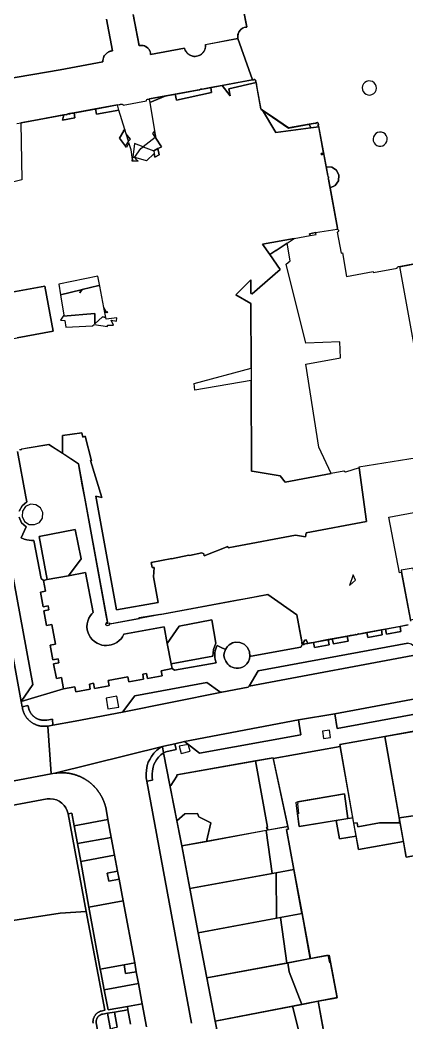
# Model space of a CAD drawing. Header units: metres. Extents: x -62 to 637, y -499 to 559.
# Drawn here: x 112.2 to 163.7, y 35.6 to 169.2 of the extents above; entities that cross this region are included whole.
import ezdxf

# ---------------------------------------------------------------- set-up
doc = ezdxf.new("R2010")
doc.units = ezdxf.units.M

msp = doc.modelspace()

# ---------------------------------------------------------------- linework, layer by layer
at = {"layer": 'building_2', "color": 1}
for points in [[(127.25, 169.91), (128.03, 165.75), (128.2, 165.78), (128.37, 165.78), (128.54, 165.75), (128.7, 165.72), (128.86, 165.66), (129.02, 165.56), (129.15, 165.47), (129.27, 165.34), (129.37, 165.22), (129.45, 165.06), (129.51, 164.91), (129.55, 164.75), (129.56, 164.56), (134.08, 165.41), (134.13, 165.22), (134.2, 165.06), (134.3, 164.91), (134.41, 164.78), (134.54, 164.66), (134.68, 164.56), (134.83, 164.47), (134.99, 164.41), (135.16, 164.34), (135.34, 164.31), (135.52, 164.31), (135.7, 164.34), (135.87, 164.38), (136.03, 164.44), (136.19, 164.53), (136.34, 164.62), (136.47, 164.75), (136.59, 164.88), (136.69, 165.03), (136.77, 165.19), (136.82, 165.34), (136.86, 165.53), (136.88, 165.69), (136.87, 165.88), (141.19, 166.69), (141.17, 166.88), (141.17, 167.03), (141.2, 167.22), (141.23, 167.38), (141.3, 167.53), (141.39, 167.69), (141.5, 167.81), (141.62, 167.94), (141.76, 168.03), (141.91, 168.12), (142.06, 168.19), (142.23, 168.22), (142.4, 168.22), (141.53, 172.56)], [(109.97, 161.25), (117.5, 162.53), (123.19, 163.59), (123.2, 163.75), (123.23, 163.94), (123.27, 164.12), (123.34, 164.28), (123.44, 164.44), (123.55, 164.56), (123.67, 164.69), (123.81, 164.81), (123.97, 164.91), (124.13, 164.97), (124.3, 165.03), (124.48, 165.06), (123.7, 169.28)], [(112.11, 111.94), (112.2, 111.91), (112.28, 111.94), (112.35, 111.97), (112.4, 112.06), (112.45, 112.03), (116.02, 112.62), (117.8, 111.47), (117.82, 113.81), (120.38, 114.19), (120.55, 113.62), (120.85, 113.72), (121.7, 110.44), (121.54, 110.47), (123.07, 105.56), (122.27, 105.72), (122.27, 105.72), (125.02, 90.62), (130.55, 91.59), (129.97, 95), (130.05, 96.25), (129.77, 96.22), (129.64, 96.91), (132.38, 97.44), (132.34, 97.38), (134.67, 97.88), (134.73, 97.84), (136.41, 98.19), (136.66, 98.06), (136.72, 97.81), (139.84, 99.03), (139.89, 98.88), (140.82, 99.03), (148.87, 100.56), (150.22, 100.34), (150.3, 100.84), (158.34, 102.38), (157.34, 109.53), (155.53, 108.94), (155.3, 109.09), (153.64, 108.78), (147.5, 107.62), (146.81, 108.47), (143.11, 109.06), (143.02, 109.06), (142.98, 121.16), (135.45, 119.84), (135.39, 120.75), (142.98, 122.78), (142.94, 131.41), (140.91, 132.56), (142.93, 134.56), (142.94, 132.75), (143.09, 132.69), (146.84, 135.94), (145.45, 137.91), (144.47, 139.31), (148.68, 140.06), (150.81, 140.44), (150.72, 140.69), (151.55, 140.84), (154.44, 141.31), (154.48, 141.44), (153.27, 147.97), (153.21, 148), (153.27, 148.09), (153.28, 148.19), (153.26, 148.28), (153.2, 148.34), (153.12, 148.41), (153.16, 148.47), (152.64, 151.28), (152.35, 151.19), (152.31, 151.38), (152.61, 151.44), (151.96, 154.94), (150.92, 154.81), (146.27, 154.19), (144.47, 157.16), (144.26, 157.31), (143.62, 160.84), (139.98, 160), (140.16, 159.06), (139.12, 160.44), (137.58, 160.16), (137.66, 159.5), (133.02, 158.5), (132.84, 159.28), (131.84, 159.09), (131.6, 159.06), (129.45, 158.16), (130.08, 154.38), (130.25, 153.41), (131.03, 152.28), (130.96, 152.22), (130.52, 152.03), (130.69, 151.22), (130.11, 150.88), (130.05, 151.38), (129.02, 150.41), (127.65, 150.78), (127.52, 150.72), (127.92, 150.34), (127.04, 150.41), (127.14, 150.53), (127.09, 150.91), (126.97, 151.88), (126.68, 152.78), (126.35, 152.19), (126.22, 152.34), (125.41, 153.44), (126.01, 154.38), (125.95, 154.47), (126.09, 154.5), (126.13, 154.59), (125.35, 157.16), (122.34, 156.62), (122.22, 157.31), (119.37, 156.78), (119.45, 156.12), (117.8, 155.84), (117.98, 156.53), (114.7, 155.91), (112.28, 155.47), (112.41, 147.88), (105.71, 146.19)], [(169.44, 137.56), (162.85, 136.31), (162.8, 136.25), (162.71, 136.31), (167.31, 111.22), (157.33, 109.59), (157.34, 109.53), (158.34, 102.38), (150.3, 100.84), (150.22, 100.34), (148.87, 100.56), (140.82, 99.03), (139.89, 98.88), (139.84, 99.03), (136.72, 97.81), (136.66, 98.06), (136.41, 98.19), (134.73, 97.84), (134.67, 97.88), (132.34, 97.38), (132.38, 97.44), (129.64, 96.91), (129.77, 96.22), (130.05, 96.25), (129.97, 95), (130.55, 91.59), (125.02, 90.62), (125.02, 90.62), (122.27, 105.72), (123.07, 105.56), (121.54, 110.47), (121.7, 110.44), (120.85, 113.72), (120.55, 113.62), (120.38, 114.19), (117.82, 113.81), (117.8, 111.47), (119.95, 110.03), (123.81, 88.94), (123.62, 88.84), (123.62, 88.78), (124.14, 88.88), (124.17, 88.72), (128.1, 89.44), (128.06, 89.56), (130.81, 90.03), (130.83, 89.97), (145.19, 92.66), (149.03, 89.94), (149.7, 86.38), (149.77, 86.34), (149.73, 86.28), (149.71, 86.22), (149.73, 86.12), (149.81, 86.03), (150.12, 86.56), (150.28, 86.59), (150.52, 86.12), (156.81, 87.28), (156.86, 87.34), (156.93, 87.31), (157.02, 87.28), (157.1, 87.31), (157.18, 87.34), (157.23, 87.44), (157.3, 87.38), (163.89, 88.59)], [(109.28, 132.59), (115.47, 133.72), (116.59, 127.72), (111.76, 126.84)], [(164.22, 89.09), (163, 95.62), (162.72, 95.53), (161.31, 102.94), (168.7, 104.34)]]:
    msp.add_lwpolyline(points, dxfattribs=at)
for points in [[(140.16, 159.06), (139.98, 160), (143.62, 160.84), (143.55, 160.88), (143.59, 161), (143.55, 161.16), (143.44, 161.22), (143.3, 161.22), (143.2, 161.12), (143.12, 161.19), (139.12, 160.44), (140.16, 159.06)], [(129.45, 158.16), (131.6, 159.06), (129.41, 158.66), (129.38, 158.59), (129.45, 158.16)], [(133.02, 158.5), (137.66, 159.5), (137.58, 160.16), (136.48, 159.94), (136.44, 159.91), (136.38, 159.94), (136.3, 159.94), (136.23, 159.94), (136.16, 159.91), (136.12, 159.84), (136.04, 159.88), (132.84, 159.28), (133.02, 158.5)], [(122.22, 157.31), (122.34, 156.62), (125.35, 157.16), (125.13, 157.84), (122.22, 157.31)], [(117.8, 155.84), (119.45, 156.12), (119.37, 156.78), (118.77, 156.69), (118.73, 156.62), (118.66, 156.66), (118.59, 156.66), (118.52, 156.66), (118.45, 156.59), (118.41, 156.56), (118.34, 156.59), (117.98, 156.53), (117.8, 155.84)], [(146.27, 154.19), (150.92, 154.81), (150.68, 155.28), (147.95, 154.78), (145.8, 156.25), (144.47, 157.16), (146.27, 154.19)], [(150.92, 154.81), (151.96, 154.94), (151.94, 155.06), (151.87, 155.09), (151.95, 155.25), (151.91, 155.41), (151.77, 155.5), (151.61, 155.47), (151.52, 155.31), (151.48, 155.41), (150.68, 155.28), (150.92, 154.81)], [(126.22, 152.34), (126.63, 152.97), (126.62, 153), (126.31, 154), (126.13, 154.59), (126.09, 154.5), (125.95, 154.47), (126.01, 154.38), (125.41, 153.44), (126.22, 152.34)], [(126.31, 154), (126.62, 153), (126.87, 153.31), (126.31, 154)], [(130.25, 153.41), (130.08, 154.38), (129.8, 154.03), (130.16, 153.53), (130.25, 153.41)], [(128.59, 152.28), (127.42, 152.72), (127.2, 150.88), (127.41, 150.84), (128.28, 152.03), (128.59, 152.28)], [(130.52, 152.03), (130.96, 152.22), (131.03, 152.28), (130.25, 153.41), (130.16, 153.53), (128.59, 152.28), (130.01, 151.75), (130.52, 152.03)], [(130.11, 150.88), (130.69, 151.22), (130.52, 152.03), (130.01, 151.75), (130.05, 151.38), (130.11, 150.88)], [(152.61, 151.44), (152.31, 151.38), (152.35, 151.19), (152.64, 151.28), (152.61, 151.44)], [(127.04, 150.41), (127.92, 150.34), (127.52, 150.72), (127.65, 150.78), (127.41, 150.84), (127.2, 150.88), (127.09, 150.91), (127.14, 150.53), (127.04, 150.41)], [(150.81, 140.44), (151.62, 140.59), (151.55, 140.84), (150.72, 140.69), (150.81, 140.44)], [(151.97, 112.25), (150.24, 123.34), (154.88, 124.16), (154.77, 126.28), (150.23, 126.12), (147.65, 136.62), (148.16, 137.09), (147.75, 139.44), (146.3, 138.47), (146.27, 138.44), (145.45, 137.91), (146.84, 135.94), (143.09, 132.69), (142.94, 132.75), (142.93, 134.56), (140.91, 132.56), (142.94, 131.41), (142.98, 122.78), (142.98, 121.16), (143.02, 109.06), (143.11, 109.06), (146.81, 108.47), (147.5, 107.62), (153.64, 108.78), (151.97, 112.25)], [(147.75, 139.44), (148.68, 140.06), (144.47, 139.31), (145.45, 137.91), (146.27, 138.44), (146.3, 138.47), (147.75, 139.44)], [(120.13, 132.81), (120.45, 133.25), (122.65, 133.78), (122.8, 133.72), (122.55, 135.03), (117.34, 133.97), (117.56, 132.56), (120.31, 133.22), (120.13, 132.81)], [(122.15, 130.09), (122.13, 128.69), (123.15, 129.62), (123.6, 129.53), (123.47, 130.22), (123.35, 130.88), (122.8, 133.72), (122.65, 133.78), (120.45, 133.25), (120.13, 132.81), (120.31, 133.22), (117.56, 132.56), (118.02, 129.84), (117.9, 129.72), (122.15, 130.09)], [(123.83, 128.34), (123.8, 128.5), (124.64, 128.53), (124.3, 129.16), (125.01, 129.03), (125.05, 129.5), (123.65, 129.31), (123.6, 129.53), (123.15, 129.62), (122.13, 128.69), (122.15, 130.09), (117.9, 129.72), (117.54, 129.19), (118.13, 129.12), (118.27, 128.25), (121.8, 128.41), (122.02, 128.59), (123.83, 128.34)], [(123.69, 130.25), (123.35, 130.88), (123.47, 130.22), (123.69, 130.25)], [(123.88, 130.28), (123.69, 130.25), (123.77, 130.16), (123.88, 130.28)], [(156.56, 95.25), (156.05, 93.84), (156.89, 94.56), (156.56, 95.25)], [(150.52, 86.12), (150.28, 86.59), (150.12, 86.56), (149.81, 86.03), (149.88, 86), (149.96, 86), (150.03, 86), (150.09, 86.06), (150.14, 86.12), (150.2, 86.06), (150.52, 86.12)], [(157.17, 61.72), (160.07, 62.22), (162.73, 62.22), (162.74, 62.66), (160.77, 73.72), (154.76, 72.66), (156.62, 62.19), (157.09, 62.22), (157.17, 61.72)], [(168.32, 63.69), (168.58, 63.72), (166.6, 74.78), (160.77, 73.72), (162.7, 62.91), (168.22, 63.69), (168.2, 63.81), (168.32, 63.69)], [(145.2, 61.34), (145.22, 61.28), (147.85, 61.75), (145.88, 70.88), (143.54, 70.47), (145.14, 61.66), (144.99, 61.62), (145.2, 61.34)], [(145.22, 61.28), (145.2, 61.34), (144.99, 61.62), (145.14, 61.66), (143.54, 70.47), (133.08, 68.62), (133.08, 68.47), (132.27, 67.19), (132.12, 67.25), (133.07, 62.5), (134.11, 63.44), (135.83, 63.47), (136, 63.03), (137.6, 62.22), (137.02, 59.75), (145.22, 61.28)], [(149.12, 65.03), (149.17, 64.81), (149.12, 64.81), (149.26, 63.44), (149.16, 63.44), (149.35, 61.75), (155.83, 62.81), (155.42, 66.09), (149.12, 65.03)], [(136, 63.03), (135.83, 63.47), (134.11, 63.44), (133.07, 62.5), (133.74, 59.16), (137.02, 59.75), (137.6, 62.22), (136, 63.03)], [(156.5, 62.91), (154.28, 62.56), (154.72, 60.09), (156.94, 60.44), (156.5, 62.91)], [(169.48, 58.69), (168.58, 63.72), (168.32, 63.69), (168.2, 63.81), (168.22, 63.69), (162.7, 62.91), (163.64, 57.66), (169.48, 58.69)], [(145.78, 55.5), (148.65, 56.03), (147.67, 61.34), (147.93, 61.38), (147.85, 61.75), (144.98, 61.22), (145.78, 55.5)], [(160.07, 62.22), (157.17, 61.72), (157.09, 62.22), (156.62, 62.19), (157.26, 58.66), (163.27, 59.75), (162.74, 62.66), (162.73, 62.22), (160.07, 62.22)], [(134.81, 53.47), (145.78, 55.5), (144.98, 61.22), (133.74, 59.16), (134.81, 53.47)], [(135.91, 47.59), (146.34, 49.53), (146.31, 55.59), (134.81, 53.47), (135.91, 47.59)], [(146.34, 49.53), (149.73, 50.16), (148.65, 56.03), (146.31, 55.59), (146.34, 49.53)], [(147.7, 43.56), (146.88, 49.62), (135.91, 47.59), (137.04, 41.59), (147.7, 43.56)], [(147.7, 43.56), (150.84, 44.16), (149.74, 50.16), (146.88, 49.62), (147.7, 43.56)], [(153.24, 44.59), (147.84, 43.59), (148.04, 42.38), (149.7, 38.06), (151.89, 38.5), (154.41, 38.94), (153.55, 43.59), (153.45, 43.59), (153.24, 44.59)], [(148.04, 42.38), (147.84, 43.59), (137.04, 41.59), (138.16, 35.81), (149.7, 38.06), (148.04, 42.38)], [(149.92, 32), (148.48, 37.81), (138.16, 35.81), (139.31, 29.94), (149.92, 32)], [(151.89, 38.5), (148.48, 37.81), (149.92, 32), (152.98, 32.59), (151.89, 38.5)]]:
    msp.add_lwpolyline(points, close=True, dxfattribs=at)
at = {"layer": 'road_0', "color": 8}
for points in [[(141.53, 172.57), (142.4, 168.23), (142.09, 168.18), (141.8, 168.05), (141.55, 167.86), (141.35, 167.61), (141.22, 167.33), (141.17, 167.02), (141.19, 166.7), (143.12, 161.18), (143.19, 161.14), (143.3, 161.22), (143.44, 161.23), (143.55, 161.15), (143.59, 161.02), (143.55, 160.88), (143.62, 160.84), (143.73, 160.18), (144.25, 157.3), (145.8, 156.23), (147.95, 154.77), (151.48, 155.42), (151.51, 155.33), (151.61, 155.46), (151.77, 155.49), (151.91, 155.4), (151.95, 155.24), (151.87, 155.1), (151.93, 155.07), (152.95, 149.6), (153.7, 149.56), (154.32, 149.15), (154.65, 148.48), (154.59, 147.74), (154.16, 147.13), (153.48, 146.82), (154.48, 141.42), (154.48, 141.39), (154.44, 141.32), (154.53, 141.26), (154.59, 141.16), (154.59, 141.05), (154.54, 140.96), (154.44, 140.89), (154.96, 138.12), (155.13, 138.16), (155.65, 135.01), (159.24, 135.66), (159.27, 135.52), (162.42, 136.1), (162.43, 136.21), (162.5, 136.29), (162.6, 136.34), (162.71, 136.33), (162.8, 136.26), (162.85, 136.32), (162.94, 136.34), (168.3, 137.34)], [(111.72, 155.38), (112.32, 155.48), (114.69, 155.91), (118.33, 156.59), (118.4, 156.55), (118.45, 156.61), (118.52, 156.65), (118.59, 156.66), (118.66, 156.65), (118.73, 156.61), (118.78, 156.68), (118.92, 156.71), (119.25, 156.77), (122.82, 157.42), (125.39, 157.9), (125.48, 157.85), (125.55, 157.93), (125.65, 157.96), (125.76, 157.95), (125.85, 157.89), (125.9, 157.8), (129, 158.39), (129.02, 158.49), (129.08, 158.57), (129.17, 158.62), (129.28, 158.62), (129.37, 158.57), (129.41, 158.65), (132.93, 159.3), (136.04, 159.88), (136.12, 159.84), (136.17, 159.89), (136.23, 159.93), (136.3, 159.94), (136.37, 159.93), (136.44, 159.89), (136.48, 159.95), (138.62, 160.35), (141.92, 160.96), (143.12, 161.18), (141.19, 166.7), (136.87, 165.87), (136.88, 165.79), (136.88, 165.74), (136.88, 165.66), (136.87, 165.6), (136.86, 165.53), (136.85, 165.47), (136.84, 165.39), (136.82, 165.34), (136.8, 165.27), (136.78, 165.22), (136.75, 165.14), (136.73, 165.09), (136.69, 165.02), (136.66, 164.98), (136.62, 164.91), (136.59, 164.87), (136.54, 164.81), (136.5, 164.77), (136.44, 164.71), (136.4, 164.67), (136.34, 164.62), (136.3, 164.59), (136.24, 164.54), (136.19, 164.52), (136.12, 164.48), (136.07, 164.45), (136, 164.42), (135.95, 164.4), (135.88, 164.38), (135.82, 164.36), (135.76, 164.34), (135.69, 164.33), (135.63, 164.32), (135.56, 164.32), (135.48, 164.31), (135.43, 164.31), (135.35, 164.32), (135.3, 164.32), (135.22, 164.33), (135.16, 164.34), (135.09, 164.36), (135.04, 164.38), (134.96, 164.4), (134.91, 164.42), (134.84, 164.46), (134.79, 164.48), (134.72, 164.52), (134.68, 164.55), (134.61, 164.59), (134.57, 164.63), (134.51, 164.68), (134.47, 164.72), (134.41, 164.77), (134.38, 164.81), (134.33, 164.87), (134.3, 164.92), (134.25, 164.98), (134.23, 165.03), (134.19, 165.1), (134.17, 165.15), (134.13, 165.22), (134.12, 165.27), (134.09, 165.35), (134.08, 165.4), (129.56, 164.57), (129.56, 164.64), (129.55, 164.71), (129.54, 164.78), (129.53, 164.84), (129.51, 164.91), (129.49, 164.98), (129.46, 165.04), (129.43, 165.1), (129.4, 165.17), (129.36, 165.22), (129.32, 165.28), (129.28, 165.34), (129.24, 165.39), (129.19, 165.44), (129.13, 165.48), (129.08, 165.53), (129.02, 165.57), (128.97, 165.61), (128.91, 165.64), (128.84, 165.67), (128.78, 165.7), (128.71, 165.72), (128.65, 165.74), (128.58, 165.76), (128.51, 165.77), (128.44, 165.78), (128.37, 165.78), (128.3, 165.78), (128.24, 165.78), (128.17, 165.77), (128.1, 165.76), (128.03, 165.74), (127.25, 169.9)], [(123.7, 169.28), (124.48, 165.07), (124.41, 165.06), (124.35, 165.05), (124.28, 165.03), (124.22, 165.01), (124.15, 164.99), (124.09, 164.97), (124.03, 164.94), (123.97, 164.91), (123.91, 164.88), (123.85, 164.84), (123.79, 164.8), (123.74, 164.76), (123.69, 164.72), (123.64, 164.67), (123.59, 164.62), (123.54, 164.57), (123.5, 164.52), (123.46, 164.47), (123.42, 164.41), (123.39, 164.35), (123.35, 164.3), (123.32, 164.23), (123.3, 164.17), (123.27, 164.11), (123.25, 164.05), (123.23, 163.98), (123.22, 163.92), (123.2, 163.85), (123.2, 163.78), (123.19, 163.72), (123.18, 163.65), (123.18, 163.58), (117.5, 162.52), (109.97, 161.25)], [(106.26, 121.75), (113.87, 80.65), (112.32, 78.41), (117.96, 80.08), (117.69, 81.57), (117.01, 81.45), (116.64, 83.39), (117.33, 83.53), (117.23, 84.06), (116.54, 83.93), (116.19, 85.88), (116.87, 86.02), (116.38, 88.65), (115.69, 88.53), (115.32, 90.46), (116.02, 90.61), (115.92, 91.12), (115.23, 91), (114.88, 92.95), (115.57, 93.09), (115.3, 94.53), (114.98, 94.77), (114.02, 99.85), (113.69, 99.84), (113.4, 99.86), (113.05, 99.91), (112.7, 100.02), (112.32, 100.17), (112.99, 101.65), (112.96, 101.67), (112.35, 102.2), (112.03, 102.95)], [(112.03, 102.95), (112.35, 102.2), (112.96, 101.67), (112.99, 101.65), (112.32, 100.17), (112.7, 100.02), (113.05, 99.91), (113.4, 99.86), (113.69, 99.84), (114.02, 99.85), (114.98, 94.77), (115.3, 94.53), (115.79, 94.62), (114.73, 100.37), (119.5, 101.29), (120.29, 97.39), (118.64, 95.15), (120.9, 95.56), (121.89, 90.26), (121.71, 90.08), (121.54, 89.84), (121.32, 89.48), (121.18, 89.09), (121.1, 88.74), (121.08, 88.35), (121.12, 87.96), (121.23, 87.54), (121.36, 87.23), (121.56, 86.9), (121.79, 86.64), (122.08, 86.37), (122.45, 86.15), (122.74, 86.02), (123.08, 85.91), (123.38, 85.86), (123.7, 85.85), (124.04, 85.88), (124.32, 85.94), (124.69, 86.06), (125.07, 86.26), (125.38, 86.5), (125.62, 86.75), (125.81, 87), (126, 87.36), (131.37, 88.35), (131.79, 86.13), (133.37, 88.43), (137.73, 89.25), (138.26, 86.18), (137.96, 85.34), (137.86, 84.41), (132.31, 83.4), (132.43, 82.77), (132.76, 82.56), (138.28, 83.56), (138.17, 83.99), (138.13, 84.25), (138.11, 84.59), (138.13, 84.87), (138.18, 85.14), (138.24, 85.4), (138.34, 85.68), (138.42, 85.83), (138.87, 85.62), (139.54, 85.3), (139.76, 85.66), (140.01, 85.92), (140.25, 86.08), (140.48, 86.2), (140.82, 86.29), (141.44, 86.26), (142.01, 86.01), (142.46, 85.59), (142.73, 85.03), (142.8, 84.42), (142.95, 84.43), (149.57, 85.65), (149.82, 86.02), (149.76, 86.07), (149.72, 86.14), (149.71, 86.22), (149.73, 86.29), (149.77, 86.36), (149.7, 86.39), (149.57, 87.05), (149.03, 89.93), (145.19, 92.65), (142.45, 92.13), (140.66, 91.8), (125.03, 88.88), (124.07, 88.7), (123.97, 88.51), (123.76, 88.47), (123.6, 88.62), (123.63, 88.83), (123.81, 88.94), (123.65, 89.83), (120.78, 105.49), (120.46, 107.24), (119.95, 110.04), (116.02, 112.63), (113.1, 112.13), (112.46, 112.02), (112.4, 112.06), (112.35, 111.98), (112.28, 111.93), (112.19, 111.91), (112.11, 111.93)], [(112.05, 103.76), (112.43, 104.47), (113.07, 104.97), (112.94, 105.66), (111.83, 111.67)], [(111.83, 111.67), (112.94, 105.66), (113.07, 104.97), (112.43, 104.47), (112.05, 103.76)], [(110.43, 67.63), (116.33, 68.74), (115.85, 75.13), (115.77, 75.12), (115.71, 75.11), (115.62, 75.1), (115.56, 75.1), (115.49, 75.09), (115.41, 75.09), (115.32, 75.09), (115.26, 75.09), (115.19, 75.1), (115.12, 75.1), (115.04, 75.11), (114.97, 75.12), (114.9, 75.13), (114.82, 75.14), (114.74, 75.16), (114.68, 75.17), (114.61, 75.19), (114.54, 75.21), (114.45, 75.24), (114.39, 75.26), (114.31, 75.29), (114.26, 75.31), (114.19, 75.34), (114.12, 75.37), (114.05, 75.4), (113.99, 75.43), (113.91, 75.48), (113.86, 75.51), (113.8, 75.55), (113.73, 75.59), (113.66, 75.64), (113.61, 75.67), (113.54, 75.73), (113.5, 75.77), (113.43, 75.82), (113.38, 75.86), (113.32, 75.92), (113.28, 75.97), (113.22, 76.03), (113.18, 76.07), (113.12, 76.14), (113.08, 76.19), (113.04, 76.25), (112.99, 76.3), (112.94, 76.38), (112.91, 76.43), (112.87, 76.49), (112.83, 76.55), (112.8, 76.62), (112.76, 76.68), (112.73, 76.75), (112.7, 76.82), (112.67, 76.89), (112.64, 76.96), (112.61, 77.04), (112.59, 77.09), (112.57, 77.16), (112.55, 77.24), (112.53, 77.31), (112.51, 77.38), (112.49, 77.47), (112.48, 77.53), (112.47, 77.6), (112.46, 77.67), (112.32, 78.41), (108.59, 98.66)], [(163.89, 88.6), (162.81, 88.4), (162.93, 87.71), (160.99, 87.36), (160.86, 88.04), (160.32, 87.94), (160.44, 87.26), (158.51, 86.9), (158.37, 87.58), (157.94, 87.5), (157.3, 87.38), (157.23, 87.42), (157.18, 87.35), (157.1, 87.3), (157.02, 87.29), (156.93, 87.31), (156.86, 87.36), (156.81, 87.29), (156.16, 87.17), (155.75, 87.1), (155.87, 86.42), (153.93, 86.06), (153.78, 86.73), (153.23, 86.63), (153.36, 85.96), (151.41, 85.59), (151.28, 86.27), (150.9, 86.2), (150.2, 86.07), (150.14, 86.11), (150.09, 86.05), (150.03, 86.01), (149.96, 85.99), (149.88, 85.99), (149.82, 86.02), (149.57, 85.65), (142.95, 84.43), (142.8, 84.42), (142.74, 84.06), (142.6, 83.72), (142.39, 83.41), (142.12, 83.16), (141.8, 82.97), (141.54, 82.87), (141.26, 82.82), (140.98, 82.82), (140.7, 82.86), (140.44, 82.95), (140.22, 83.06), (140.02, 83.2), (139.85, 83.37), (139.7, 83.55), (139.57, 83.76), (139.42, 84.13), (139.33, 84.53), (139.38, 84.84), (139.48, 85.2), (139.54, 85.3), (138.87, 85.62), (138.42, 85.83), (138.34, 85.68), (138.24, 85.4), (138.18, 85.14), (138.13, 84.87), (138.11, 84.59), (138.13, 84.25), (138.17, 83.99), (138.28, 83.56), (132.76, 82.56), (132.43, 82.77), (130.99, 82.5), (131.12, 81.81), (129.16, 81.46), (129.03, 82.14), (128.51, 82.05), (128.63, 81.36), (126.68, 81), (126.55, 81.69), (123.9, 81.18), (124.02, 80.5), (122.08, 80.13), (121.94, 80.82), (121.41, 80.72), (121.53, 80.03), (119.58, 79.67), (119.45, 80.36), (117.96, 80.08), (112.32, 78.41), (112.46, 77.67), (113.22, 77.86), (113.27, 77.65), (113.28, 77.62), (113.29, 77.55), (113.3, 77.5), (113.32, 77.45), (113.33, 77.4), (113.35, 77.34), (113.36, 77.31), (113.39, 77.24), (113.41, 77.19), (113.43, 77.14), (113.45, 77.1), (113.47, 77.05), (113.5, 77), (113.53, 76.95), (113.55, 76.91), (113.58, 76.86), (113.6, 76.83), (113.64, 76.77), (113.68, 76.73), (113.71, 76.68), (113.73, 76.66), (113.78, 76.6), (113.81, 76.57), (113.85, 76.53), (113.88, 76.5), (113.93, 76.45), (113.95, 76.43), (114.01, 76.38), (114.04, 76.35), (114.09, 76.31), (114.13, 76.29), (114.18, 76.25), (114.22, 76.22), (114.27, 76.19), (114.31, 76.17), (114.36, 76.14), (114.42, 76.11), (114.46, 76.09), (114.51, 76.07), (114.56, 76.05), (114.6, 76.03), (114.66, 76.01), (114.7, 76), (114.76, 75.98), (114.81, 75.96), (114.86, 75.95), (114.9, 75.94), (114.97, 75.93), (115.03, 75.92), (115.08, 75.91), (115.13, 75.9), (115.18, 75.9), (115.24, 75.9), (115.29, 75.89), (115.33, 75.89), (115.4, 75.89), (115.46, 75.89), (115.51, 75.9), (115.55, 75.9), (115.62, 75.91), (115.66, 75.91), (115.72, 75.92), (116.5, 76.05), (116.52, 75.25), (119.5, 75.78), (125.83, 76.98), (127.44, 79.16), (137.07, 80.93), (138.79, 79.66), (139.04, 79.63), (142.56, 80.29), (142.71, 80.44), (143.91, 82.5), (163.82, 86.17)], [(165.93, 84.79), (142.71, 80.44), (142.56, 80.29), (139.04, 79.63), (125.83, 76.98), (119.5, 75.78), (116.52, 75.25), (115.85, 75.13), (116.33, 68.74), (116.79, 68.83), (131.33, 72.45), (132.79, 72.76), (134.1, 73.06), (149.25, 75.95), (154.11, 76.76), (175.76, 80.79)], [(174.15, 78.43), (154.44, 74.81), (154.11, 76.76), (149.25, 75.95), (149.6, 73.96), (136.1, 71.5), (134.1, 73.06), (132.79, 72.76), (132.95, 71.98), (131.58, 71.69), (131.28, 71.55), (132.12, 67.24), (132.27, 67.19), (133.08, 68.46), (133.08, 68.61), (145.88, 70.89), (145.9, 70.79), (154.81, 72.39), (154.76, 72.65), (160.76, 73.72), (166.6, 74.77)], [(135.01, 35.57), (129.04, 67.77), (129.04, 67.77), (128.98, 68.24), (128.95, 68.74), (129, 69.26), (129.11, 69.85), (129.26, 70.32), (129.44, 70.67), (129.66, 71.07), (130, 71.5), (130.41, 71.92), (130.81, 72.22), (131.13, 72.36), (131.33, 72.45), (116.79, 68.83), (116.84, 68.84), (116.89, 68.85), (116.94, 68.85), (117, 68.86), (117.05, 68.87), (117.18, 68.88), (117.31, 68.89), (117.45, 68.9), (117.58, 68.9), (117.63, 68.91), (117.69, 68.91), (117.74, 68.91), (117.79, 68.91), (117.85, 68.9), (117.98, 68.9), (118.11, 68.89), (118.16, 68.89), (118.22, 68.88), (118.27, 68.88), (118.32, 68.88), (118.38, 68.87), (118.43, 68.86), (118.48, 68.86), (118.54, 68.85), (118.59, 68.84), (118.64, 68.83), (118.69, 68.83), (118.75, 68.82), (118.8, 68.81), (118.85, 68.8), (118.9, 68.79), (118.96, 68.78), (119.01, 68.77), (119.06, 68.75), (119.11, 68.74), (119.16, 68.73), (119.21, 68.72), (119.26, 68.7), (119.32, 68.69), (119.37, 68.67), (119.42, 68.66), (119.47, 68.65), (119.52, 68.63), (119.57, 68.61), (119.62, 68.6), (119.67, 68.58), (119.72, 68.56), (119.77, 68.54), (119.82, 68.53), (119.87, 68.51), (119.92, 68.49), (119.97, 68.47), (120.02, 68.45), (120.07, 68.43), (120.12, 68.41), (120.17, 68.39), (120.22, 68.36), (120.26, 68.34), (120.31, 68.32), (120.36, 68.3), (120.41, 68.27), (120.46, 68.25), (120.5, 68.22), (120.55, 68.2), (120.6, 68.17), (120.64, 68.15), (120.69, 68.12), (120.74, 68.1), (120.78, 68.07), (120.83, 68.04), (120.87, 68.01), (120.92, 67.98), (120.97, 67.95), (121.02, 67.92), (121.07, 67.89), (121.12, 67.85), (121.17, 67.82), (121.22, 67.79), (121.26, 67.75), (121.31, 67.72), (121.36, 67.68), (121.41, 67.65), (121.45, 67.61), (121.5, 67.57), (121.54, 67.53), (121.59, 67.5), (121.63, 67.46), (121.68, 67.42), (121.72, 67.38), (121.77, 67.34), (121.81, 67.3), (121.85, 67.26), (121.9, 67.22), (121.94, 67.18), (121.98, 67.14), (122.02, 67.1), (122.06, 67.05), (122.1, 67.01), (122.15, 66.97), (122.18, 66.93), (122.22, 66.88), (122.26, 66.84), (122.3, 66.79), (122.34, 66.75), (122.38, 66.7), (122.41, 66.66), (122.45, 66.61), (122.49, 66.56), (122.52, 66.52), (122.56, 66.47), (122.59, 66.42), (122.63, 66.38), (122.66, 66.33), (122.7, 66.28), (122.73, 66.23), (122.76, 66.18), (122.79, 66.13), (122.82, 66.08), (122.86, 66.03), (122.89, 65.98), (122.92, 65.93), (122.95, 65.88), (122.98, 65.83), (123, 65.78), (123.03, 65.72), (123.06, 65.67), (123.09, 65.62), (123.11, 65.57), (123.14, 65.51), (123.16, 65.46), (123.19, 65.41), (123.21, 65.35), (123.24, 65.3), (123.26, 65.25), (123.29, 65.19), (123.31, 65.14), (123.33, 65.08), (123.35, 65.03), (123.37, 64.97), (123.39, 64.92), (123.41, 64.86), (123.43, 64.81), (123.45, 64.75), (123.47, 64.69), (123.49, 64.64), (123.5, 64.58), (123.52, 64.52), (123.53, 64.47), (123.55, 64.41), (123.56, 64.35), (123.58, 64.3), (123.87, 62.69), (124.32, 60.3), (124.76, 57.91), (125.16, 55.79), (125.37, 54.73), (125.9, 51.84), (127.45, 43.57), (127.66, 42.41), (127.95, 40.82), (128.45, 38.11), (129, 35.06)], [(139.31, 29.92), (138.17, 35.81), (137.04, 41.6), (135.91, 47.6), (134.81, 53.48), (133.74, 59.15), (132.12, 67.24), (131.28, 71.55), (131.22, 71.53), (130.94, 71.31), (130.6, 70.97), (130.33, 70.63), (130.15, 70.3), (130.01, 70.01), (129.89, 69.65), (129.8, 69.15), (129.75, 68.73), (129.78, 68.32), (129.83, 67.92), (129.04, 67.77), (135.01, 35.57)], [(108.15, 64.01), (115.77, 65.42), (116.19, 65.45), (116.61, 65.4), (117.01, 65.28), (117.39, 65.1), (117.74, 64.86), (118.04, 64.56), (118.28, 64.22), (118.46, 63.84), (118.58, 63.43), (119.07, 63.52), (119.38, 61.85), (123.87, 62.69), (123.58, 64.3), (123.56, 64.35), (123.55, 64.41), (123.53, 64.47), (123.52, 64.52), (123.5, 64.58), (123.49, 64.64), (123.47, 64.69), (123.45, 64.75), (123.43, 64.81), (123.41, 64.86), (123.39, 64.92), (123.37, 64.97), (123.35, 65.03), (123.33, 65.08), (123.31, 65.14), (123.29, 65.19), (123.26, 65.25), (123.24, 65.3), (123.21, 65.35), (123.19, 65.41), (123.16, 65.46), (123.14, 65.51), (123.11, 65.57), (123.09, 65.62), (123.06, 65.67), (123.03, 65.72), (123, 65.78), (122.98, 65.83), (122.95, 65.88), (122.92, 65.93), (122.89, 65.98), (122.86, 66.03), (122.82, 66.08), (122.79, 66.13), (122.76, 66.18), (122.73, 66.23), (122.7, 66.28), (122.66, 66.33), (122.63, 66.38), (122.59, 66.42), (122.56, 66.47), (122.52, 66.52), (122.49, 66.56), (122.45, 66.61), (122.41, 66.66), (122.38, 66.7), (122.34, 66.75), (122.3, 66.79), (122.26, 66.84), (122.22, 66.88), (122.18, 66.93), (122.15, 66.97), (122.1, 67.01), (122.06, 67.05), (122.02, 67.1), (121.98, 67.14), (121.94, 67.18), (121.9, 67.22), (121.85, 67.26), (121.81, 67.3), (121.77, 67.34), (121.72, 67.38), (121.68, 67.42), (121.63, 67.46), (121.59, 67.5), (121.54, 67.53), (121.5, 67.57), (121.45, 67.61), (121.41, 67.65), (121.36, 67.68), (121.31, 67.72), (121.26, 67.75), (121.22, 67.79), (121.17, 67.82), (121.12, 67.85), (121.07, 67.89), (121.02, 67.92), (120.97, 67.95), (120.92, 67.98), (120.87, 68.01), (120.83, 68.04), (120.78, 68.07), (120.74, 68.1), (120.69, 68.12), (120.64, 68.15), (120.6, 68.17), (120.55, 68.2), (120.5, 68.22), (120.46, 68.25), (120.41, 68.27), (120.36, 68.3), (120.31, 68.32), (120.26, 68.34), (120.22, 68.36), (120.17, 68.39), (120.12, 68.41), (120.07, 68.43), (120.02, 68.45), (119.97, 68.47), (119.92, 68.49), (119.87, 68.51), (119.82, 68.53), (119.77, 68.54), (119.72, 68.56), (119.67, 68.58), (119.62, 68.6), (119.57, 68.61), (119.52, 68.63), (119.47, 68.65), (119.42, 68.66), (119.37, 68.67), (119.32, 68.69), (119.26, 68.7), (119.21, 68.72), (119.16, 68.73), (119.11, 68.74), (119.06, 68.75), (119.01, 68.77), (118.96, 68.78), (118.9, 68.79), (118.85, 68.8), (118.8, 68.81), (118.75, 68.82), (118.69, 68.83), (118.64, 68.83), (118.59, 68.84), (118.54, 68.85), (118.48, 68.86), (118.43, 68.86), (118.38, 68.87), (118.32, 68.88), (118.27, 68.88), (118.22, 68.88), (118.16, 68.89), (118.11, 68.89), (117.98, 68.9), (117.85, 68.9), (117.79, 68.91), (117.74, 68.91), (117.69, 68.91), (117.63, 68.91), (117.58, 68.9), (117.45, 68.9), (117.31, 68.89), (117.18, 68.88), (117.05, 68.87), (117, 68.86), (116.94, 68.85), (116.89, 68.85), (116.84, 68.84), (116.79, 68.83), (116.79, 68.83), (116.33, 68.74), (110.43, 67.63)], [(129, 35.06), (128.45, 38.11), (126.47, 37.75), (126.54, 37.32), (126.89, 35.42)], [(124.23, 34.7), (123.84, 36.88), (123.18, 36.77), (123.13, 36.76), (123.09, 36.75), (123.04, 36.73), (123, 36.72), (122.95, 36.7), (122.91, 36.68), (122.87, 36.66), (122.82, 36.63), (122.78, 36.61), (122.74, 36.58), (122.71, 36.55), (122.67, 36.52), (122.63, 36.49), (122.6, 36.45), (122.57, 36.42), (122.54, 36.38), (122.51, 36.34), (122.48, 36.3), (122.45, 36.25), (122.43, 36.21), (122.4, 36.16), (122.38, 36.11), (122.37, 36.06), (122.35, 36.01), (122.34, 35.96), (122.33, 35.91), (122.32, 35.86), (122.31, 35.8), (122.31, 35.75), (122.31, 35.7), (122.31, 35.65), (122.32, 35.6), (126.75, 11.93)], [(126.89, 35.42), (126.54, 37.32), (124.73, 37.02), (125.11, 35.03)]]:
    msp.add_lwpolyline(points, dxfattribs=at)
for points in [[(109.28, 132.58), (109.35, 132.13), (107.74, 131.84), (108.7, 126.73), (110.29, 127.02), (110.4, 126.57), (111.76, 126.84), (116.59, 127.72), (115.47, 133.72), (110.57, 132.81), (109.28, 132.58)], [(104.36, 121.54), (108.23, 100.62), (108.59, 98.66), (112.32, 78.41), (113.87, 80.65), (106.26, 121.75), (104.71, 121.46), (104.67, 121.46), (104.6, 121.46), (104.54, 121.46), (104.49, 121.47), (104.45, 121.49), (104.4, 121.51), (104.36, 121.54)], [(114.09, 101.95), (114.75, 102.23), (115.15, 102.83), (115.2, 103.55), (114.88, 104.2), (114.28, 104.6), (113.57, 104.66), (112.91, 104.35), (112.5, 103.75), (112.44, 103.03), (112.76, 102.38), (113.37, 101.98), (114.09, 101.95)], [(165.93, 84.79), (164.3, 86.01), (163.82, 86.17), (143.91, 82.5), (142.71, 80.44), (165.93, 84.79)], [(139.04, 79.63), (138.79, 79.66), (137.07, 80.93), (127.44, 79.16), (125.83, 76.98), (139.04, 79.63)], [(174.15, 78.43), (175.76, 80.79), (154.11, 76.76), (154.44, 74.81), (174.15, 78.43)], [(112.46, 77.67), (112.47, 77.6), (112.48, 77.53), (112.49, 77.47), (112.51, 77.38), (112.53, 77.31), (112.55, 77.24), (112.57, 77.16), (112.59, 77.09), (112.61, 77.04), (112.64, 76.96), (112.67, 76.89), (112.7, 76.82), (112.73, 76.75), (112.76, 76.68), (112.8, 76.62), (112.83, 76.55), (112.87, 76.49), (112.91, 76.43), (112.94, 76.38), (112.99, 76.3), (113.04, 76.25), (113.08, 76.19), (113.12, 76.14), (113.18, 76.07), (113.22, 76.03), (113.28, 75.97), (113.32, 75.92), (113.38, 75.86), (113.43, 75.82), (113.5, 75.77), (113.54, 75.73), (113.61, 75.67), (113.66, 75.64), (113.73, 75.59), (113.8, 75.55), (113.86, 75.51), (113.91, 75.48), (113.99, 75.43), (114.05, 75.4), (114.12, 75.37), (114.19, 75.34), (114.26, 75.31), (114.31, 75.29), (114.39, 75.26), (114.45, 75.24), (114.54, 75.21), (114.61, 75.19), (114.68, 75.17), (114.74, 75.16), (114.82, 75.14), (114.9, 75.13), (114.97, 75.12), (115.04, 75.11), (115.12, 75.1), (115.19, 75.1), (115.26, 75.09), (115.32, 75.09), (115.41, 75.09), (115.49, 75.09), (115.56, 75.1), (115.62, 75.1), (115.71, 75.11), (115.77, 75.12), (115.85, 75.13), (116.52, 75.25), (116.5, 76.05), (115.72, 75.92), (115.66, 75.91), (115.62, 75.91), (115.55, 75.9), (115.51, 75.9), (115.46, 75.89), (115.4, 75.89), (115.33, 75.89), (115.29, 75.89), (115.24, 75.9), (115.18, 75.9), (115.13, 75.9), (115.08, 75.91), (115.03, 75.92), (114.97, 75.93), (114.9, 75.94), (114.86, 75.95), (114.81, 75.96), (114.76, 75.98), (114.7, 76), (114.66, 76.01), (114.6, 76.03), (114.56, 76.05), (114.51, 76.07), (114.46, 76.09), (114.42, 76.11), (114.36, 76.14), (114.31, 76.17), (114.27, 76.19), (114.22, 76.22), (114.18, 76.25), (114.13, 76.29), (114.09, 76.31), (114.04, 76.35), (114.01, 76.38), (113.95, 76.43), (113.93, 76.45), (113.88, 76.5), (113.85, 76.53), (113.81, 76.57), (113.78, 76.6), (113.73, 76.66), (113.71, 76.68), (113.68, 76.73), (113.64, 76.77), (113.6, 76.83), (113.58, 76.86), (113.55, 76.91), (113.53, 76.95), (113.5, 77), (113.47, 77.05), (113.45, 77.1), (113.43, 77.14), (113.41, 77.19), (113.39, 77.24), (113.36, 77.31), (113.35, 77.34), (113.33, 77.4), (113.32, 77.45), (113.3, 77.5), (113.29, 77.55), (113.28, 77.62), (113.27, 77.65), (113.22, 77.86), (112.46, 77.67)], [(149.25, 75.95), (134.1, 73.06), (136.1, 71.5), (149.6, 73.96), (149.25, 75.95)], [(131.28, 71.55), (131.13, 72.36), (130.81, 72.22), (130.41, 71.92), (130, 71.5), (129.66, 71.07), (129.44, 70.67), (129.26, 70.32), (129.11, 69.85), (129, 69.26), (128.95, 68.74), (128.98, 68.24), (129.04, 67.77), (129.83, 67.92), (129.78, 68.32), (129.75, 68.73), (129.8, 69.15), (129.89, 69.65), (130.01, 70.01), (130.15, 70.3), (130.33, 70.63), (130.6, 70.97), (130.94, 71.31), (131.22, 71.53), (131.28, 71.55)], [(132.79, 72.76), (131.33, 72.45), (131.13, 72.36), (131.28, 71.55), (131.58, 71.69), (132.95, 71.98), (132.79, 72.76)], [(123.87, 62.69), (119.38, 61.85), (119.81, 59.46), (124.32, 60.3), (123.87, 62.69)], [(124.32, 60.3), (119.81, 59.46), (120.25, 57.09), (124.76, 57.91), (124.32, 60.3)], [(125.37, 54.73), (123.99, 54.47), (123.79, 55.53), (125.16, 55.79), (124.76, 57.91), (120.25, 57.09), (121.35, 51.01), (125.9, 51.84), (125.37, 54.73)], [(125.9, 51.84), (121.35, 51.01), (122.86, 42.75), (126.03, 43.32), (127.45, 43.57), (125.9, 51.84)], [(127.66, 42.41), (126.23, 42.15), (126.03, 43.32), (122.86, 42.75), (122.94, 42.34), (123.39, 39.98), (127.95, 40.82), (127.66, 42.41)], [(127.95, 40.82), (123.39, 39.98), (123.89, 37.33), (126.47, 37.75), (128.45, 38.11), (127.95, 40.82)], [(124.73, 37.02), (123.84, 36.88), (124.23, 34.7), (124.49, 34.87), (124.81, 34.97), (125.11, 35.03), (124.73, 37.02)]]:
    msp.add_lwpolyline(points, close=True, dxfattribs=at)
at = {"layer": 'road_1', "color": 7}
msp.add_lwpolyline([(139.54, 85.3), (139.48, 85.2), (139.38, 84.84), (139.33, 84.53), (139.42, 84.13), (139.57, 83.76), (139.7, 83.55), (139.85, 83.37), (140.02, 83.2), (140.22, 83.06), (140.44, 82.95), (140.7, 82.86), (140.98, 82.82), (141.26, 82.82), (141.54, 82.87), (141.8, 82.97), (142.12, 83.16), (142.39, 83.41), (142.6, 83.72), (142.74, 84.06), (142.8, 84.42), (142.73, 85.03), (142.46, 85.59), (142.01, 86.01), (141.44, 86.26), (140.82, 86.29), (140.48, 86.2), (140.25, 86.08), (140.01, 85.92), (139.76, 85.66), (139.54, 85.3)], close=True, dxfattribs=at)
at = {"layer": 'terrain_0', "color": 8}
for points in [[(169.48, 58.7), (163.64, 57.66), (163.27, 59.74), (157.26, 58.66), (156.94, 60.45), (154.72, 60.09), (154.28, 62.55), (149.35, 61.76), (149.02, 64.5), (148.96, 64.99), (155.42, 66.08), (155.83, 62.8), (156.5, 62.91), (154.81, 72.39), (145.9, 70.79), (147.85, 61.75), (147.93, 61.39), (147.67, 61.35), (148.65, 56.04), (149.74, 50.16), (150.85, 44.16), (153.36, 44.62), (154.41, 38.95), (151.89, 38.48), (151.95, 38.2), (152.56, 34.86)], [(126.75, 11.93), (122.32, 35.6), (122.32, 35.6), (122.31, 35.65), (122.31, 35.7), (122.31, 35.75), (122.31, 35.8), (122.32, 35.86), (122.33, 35.91), (122.34, 35.96), (122.35, 36.01), (122.37, 36.06), (122.38, 36.11), (122.4, 36.16), (122.43, 36.21), (122.45, 36.25), (122.48, 36.3), (122.51, 36.34), (122.54, 36.38), (122.57, 36.42), (122.6, 36.45), (122.63, 36.49), (122.67, 36.52), (122.71, 36.55), (122.74, 36.58), (122.78, 36.61), (122.82, 36.63), (122.87, 36.66), (122.91, 36.68), (122.95, 36.7), (123, 36.72), (123.04, 36.73), (123.09, 36.75), (123.13, 36.76), (123.18, 36.77), (123.84, 36.88), (124.73, 37.02), (126.54, 37.32), (126.47, 37.75), (123.89, 37.33), (123.39, 39.98), (122.94, 42.34), (122.86, 42.75), (121.35, 51.01), (120.25, 57.09), (119.81, 59.46), (119.38, 61.85), (119.07, 63.52), (118.58, 63.43), (120.99, 50.43), (122.89, 40.36), (123.46, 37.28), (122.97, 37.17), (122.91, 37.15), (122.86, 37.13), (122.8, 37.11), (122.75, 37.08), (122.7, 37.06), (122.65, 37.03), (122.6, 37), (122.55, 36.97), (122.5, 36.93), (122.45, 36.9), (122.41, 36.86), (122.36, 36.82), (122.32, 36.78), (122.28, 36.74), (122.24, 36.69), (122.2, 36.65), (122.16, 36.59), (122.12, 36.53), (122.08, 36.47), (122.05, 36.4), (122.02, 36.34), (121.99, 36.27), (121.96, 36.2), (121.94, 36.13), (121.92, 36.06), (121.91, 35.99), (121.9, 35.91), (121.89, 35.84), (121.88, 35.77), (121.88, 35.7), (121.89, 35.62), (121.89, 35.55)]]:
    msp.add_lwpolyline(points, dxfattribs=at)
at = {"layer": 'terrain_1', "color": 7}
for points in [[(152.95, 149.6), (153.16, 148.47), (153.12, 148.4), (153.2, 148.35), (153.26, 148.27), (153.28, 148.18), (153.26, 148.09), (153.21, 148.01), (153.27, 147.97), (153.48, 146.82), (154.16, 147.13), (154.59, 147.74), (154.65, 148.48), (154.32, 149.15), (153.7, 149.56), (152.95, 149.6)], [(162.81, 88.4), (160.86, 88.04), (160.99, 87.36), (162.93, 87.71), (162.81, 88.4)], [(155.75, 87.1), (153.78, 86.73), (153.93, 86.06), (155.87, 86.42), (155.75, 87.1)], [(160.32, 87.94), (158.37, 87.58), (158.51, 86.9), (160.44, 87.26), (160.32, 87.94)], [(153.23, 86.63), (151.28, 86.27), (151.41, 85.59), (153.36, 85.96), (153.23, 86.63)], [(123.87, 77.41), (125.31, 77.64), (125.05, 79.1), (123.62, 78.85), (123.87, 77.41)]]:
    msp.add_lwpolyline(points, close=True, dxfattribs=at)
at = {"layer": 'terrain_5', "color": 3}
for points in [[(115.79, 94.62), (118.64, 95.15), (120.29, 97.39), (119.5, 101.29), (114.73, 100.37), (115.79, 94.62)], [(164.57, 96.17), (162.96, 95.87), (164.18, 89.27), (165.83, 89.58), (164.57, 96.17)], [(118.64, 95.15), (115.79, 94.62), (115.3, 94.53), (115.57, 93.09), (114.88, 92.95), (115.23, 91), (115.92, 91.12), (116.02, 90.61), (115.32, 90.46), (115.69, 88.53), (116.38, 88.65), (116.87, 86.02), (116.19, 85.88), (116.54, 83.93), (117.23, 84.06), (117.33, 83.53), (116.64, 83.39), (117.01, 81.45), (117.69, 81.57), (117.96, 80.08), (119.45, 80.36), (119.58, 79.67), (121.53, 80.03), (121.41, 80.72), (121.94, 80.82), (122.08, 80.13), (124.02, 80.5), (123.9, 81.18), (126.55, 81.69), (126.68, 81), (128.63, 81.36), (128.51, 82.05), (129.03, 82.14), (129.16, 81.46), (131.12, 81.81), (130.99, 82.5), (132.43, 82.77), (132.31, 83.4), (131.79, 86.13), (131.37, 88.35), (126, 87.36), (125.81, 87), (125.62, 86.75), (125.38, 86.5), (125.07, 86.26), (124.69, 86.06), (124.32, 85.94), (124.04, 85.88), (123.7, 85.85), (123.38, 85.86), (123.08, 85.91), (122.74, 86.02), (122.45, 86.15), (122.08, 86.37), (121.79, 86.64), (121.56, 86.9), (121.36, 87.23), (121.23, 87.54), (121.12, 87.96), (121.08, 88.35), (121.1, 88.74), (121.18, 89.09), (121.32, 89.48), (121.54, 89.84), (121.71, 90.08), (121.89, 90.26), (120.9, 95.56), (118.64, 95.15)], [(131.79, 86.13), (132.31, 83.4), (137.86, 84.41), (137.96, 85.34), (138.26, 86.18), (137.73, 89.25), (133.37, 88.43), (131.79, 86.13)], [(133.39, 72.44), (133.62, 71.48), (134.84, 71.76), (134.59, 72.68), (133.39, 72.44)]]:
    msp.add_lwpolyline(points, close=True, dxfattribs=at)
at = {"layer": 'terrain_6', "color": 33}
for points in [[(159.52, 160.59), (159.35, 160.79), (159.13, 160.95), (158.88, 161.03), (158.61, 161.05), (158.35, 160.98), (158.12, 160.85), (157.93, 160.65), (157.81, 160.41), (157.76, 160.15), (157.79, 159.88), (157.89, 159.63), (158.06, 159.42), (158.28, 159.27), (158.53, 159.18), (158.8, 159.17), (159.06, 159.24), (159.29, 159.37), (159.48, 159.57), (159.6, 159.81), (159.65, 160.07), (159.62, 160.34), (159.52, 160.59)], [(160.97, 153.77), (160.8, 153.98), (160.58, 154.13), (160.33, 154.22), (160.06, 154.23), (159.8, 154.17), (159.57, 154.03), (159.38, 153.84), (159.26, 153.6), (159.21, 153.33), (159.24, 153.07), (159.34, 152.82), (159.51, 152.61), (159.73, 152.45), (159.98, 152.37), (160.25, 152.36), (160.51, 152.42), (160.74, 152.56), (160.92, 152.75), (161.04, 152.99), (161.1, 153.25), (161.07, 153.52), (160.97, 153.77)], [(153.4, 74.58), (152.47, 74.45), (152.6, 73.45), (153.54, 73.59), (153.4, 74.58)], [(125.16, 55.79), (123.79, 55.53), (123.99, 54.47), (125.37, 54.73), (125.16, 55.79)], [(127.45, 43.57), (126.03, 43.32), (126.23, 42.15), (127.66, 42.41), (127.45, 43.57)]]:
    msp.add_lwpolyline(points, close=True, dxfattribs=at)
at = {"layer": 'water', "color": 5}
for points in [[(99.64, 47.43), (117.5, 50.2), (120.99, 50.43), (118.58, 63.43), (118.46, 63.84), (118.28, 64.22), (118.04, 64.56), (117.74, 64.86), (117.39, 65.1), (117.01, 65.28), (116.61, 65.4), (116.19, 65.45), (115.77, 65.42), (108.15, 64.01)], [(121.89, 35.55), (121.89, 35.62), (121.88, 35.7), (121.88, 35.77), (121.89, 35.84), (121.9, 35.91), (121.91, 35.99), (121.92, 36.06), (121.94, 36.13), (121.96, 36.2), (121.99, 36.27), (122.02, 36.34), (122.05, 36.4), (122.08, 36.47), (122.12, 36.53), (122.16, 36.59), (122.2, 36.65), (122.24, 36.69), (122.28, 36.74), (122.32, 36.78), (122.36, 36.82), (122.41, 36.86), (122.45, 36.9), (122.5, 36.93), (122.55, 36.97), (122.6, 37), (122.65, 37.03), (122.7, 37.06), (122.75, 37.08), (122.8, 37.11), (122.86, 37.13), (122.91, 37.15), (122.97, 37.17), (123.46, 37.28), (122.89, 40.36), (120.99, 50.43), (117.5, 50.2), (99.64, 47.43)]]:
    msp.add_lwpolyline(points, dxfattribs=at)

doc.saveas('drawing.dxf')
